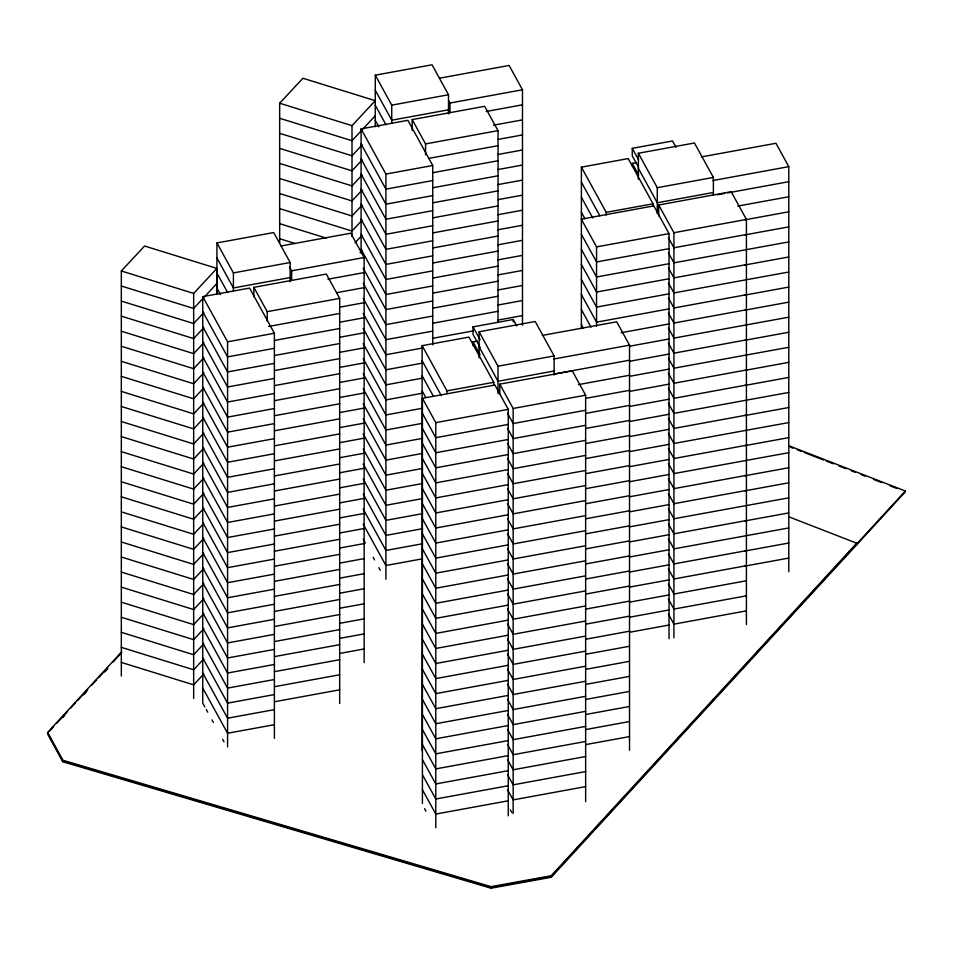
<?xml version="1.0" encoding="UTF-8"?>
<svg xmlns="http://www.w3.org/2000/svg" width="953" height="953" viewBox="0 0 953 953"><rect width="100%" height="100%" fill="white"/><g stroke="black" fill="none" stroke-linecap="round" stroke-linejoin="round"><path stroke-width="1.43" d="M788.989 445.79L905.35 491.009L905.35 491.796L551.227 877.272L491.045 888.208L62.803 761.769L47.65 733.977L47.65 732.416L121.698 651.792M49.651 731.011L53.654 726.651M56.656 723.387L67.663 711.403M70.665 708.139L75.668 702.683M77.669 700.503L87.676 689.615M91.679 685.255L96.682 679.811M98.683 677.631L107.689 667.827M112.692 662.371L121.698 652.567M62.66 717.633L64.661 715.453M83.673 694.749L86.675 691.485M104.687 671.865L107.689 668.601M788.81 516.812L856.687 543.198L551.227 875.724L491.045 886.659L62.803 760.208L47.65 732.416M905.35 491.009L551.227 876.498L491.045 887.434L62.803 760.994L47.65 733.191M121.329 676.094L121.329 270.986L144.57 246.005L216.903 268.436L216.903 294.441M279.67 242.824L279.67 103.222L302.911 78.253L375.244 100.684L352.002 125.665L352.002 236.523M193.662 698.525L193.662 293.417L216.903 268.436M216.903 283.494L193.662 308.474L121.329 286.031M375.244 115.742L352.002 140.722L279.67 118.279M203.775 312.667L193.662 323.532L121.329 301.088M362.116 144.916L352.002 155.768L279.67 133.337M203.775 327.725L193.662 338.577L121.329 316.146M362.116 159.961L352.002 170.825L279.67 148.394M203.775 342.77L193.662 353.634L121.329 331.203M362.116 175.018L352.002 185.883L279.67 163.451M203.775 357.828L193.662 368.692L121.329 346.249M362.116 190.076L352.002 200.94L279.67 178.497M203.775 372.885L193.662 383.749L121.329 361.306M362.116 205.133L352.002 215.986L279.67 193.554M203.775 387.942L193.662 398.795L121.329 376.364M362.116 220.191L352.002 231.043L279.67 208.612M203.775 403L193.662 413.852L121.329 391.421M355.04 242.848L362.116 235.236M203.775 418.045L193.662 428.91L121.329 406.478M360.091 252.462L362.116 250.294M203.775 433.103L193.662 443.967L121.329 421.524M203.775 448.16L193.662 459.024L121.329 436.581M203.775 463.218L193.662 474.07L121.329 451.639M203.775 478.263L193.662 489.127L121.329 466.696M203.775 493.32L193.662 504.185L121.329 481.753M203.775 508.378L193.662 519.242L121.329 496.799M203.775 523.435L193.662 534.288L121.329 511.856M203.775 538.493L193.662 549.345L121.329 526.914M203.775 553.538L193.662 564.402L121.329 541.971M203.775 568.596L193.662 579.46L121.329 557.017M203.775 583.653L193.662 594.517L121.329 572.074M203.775 598.71L193.662 609.563L121.329 587.131M203.775 613.756L193.662 624.62L121.329 602.189M203.775 628.813L193.662 639.677L121.329 617.246M203.775 643.871L193.662 654.735L121.329 632.292M203.775 658.928L193.662 669.78L121.329 647.349M203.775 673.985L193.662 684.838L121.329 662.406M375.244 126.689L375.279 75.18L432.043 64.792L448.506 94.752L448.506 113.907M439.536 78.194L509.116 65.447L522.482 89.773L522.482 325.176M375.279 75.18L391.743 105.14L448.506 94.752M448.589 100.482L449.995 103.043L522.482 89.773M448.506 109.809L391.743 120.197L375.279 90.237M361.092 253.427L361.092 128.881L407.896 120.316L432.733 165.5L432.733 344.795M412.184 130.537L412.184 119.59L484.66 106.307L498.026 130.644L498.026 322.245M486.244 111.465L522.482 104.83M493.487 125.188L522.482 119.887M412.184 119.59L425.55 143.915L498.026 130.644M497.835 139.448L522.482 134.945M428.445 158.436L498.026 145.69M361.092 128.881L385.917 174.077L432.733 165.5M497.835 154.505L522.482 149.99M432.793 172.696L498.026 160.747M432.733 180.558L385.917 189.135L361.092 143.939M497.835 169.563L522.482 165.048M638.641 167.442L632.28 155.863L632.28 148.334L672.508 140.973L676.046 147.405M432.793 187.753L498.026 175.805M638.355 179.259L638.355 153.254L694.463 142.986L713.38 177.425L713.38 195.21M581.39 328.654L581.39 167.156L628.194 158.579L653.031 203.775L653.031 206.503M432.733 195.615L385.917 204.18L361.092 158.996M497.835 184.62L522.482 180.105M632.28 165.905L632.28 163.392L636.592 162.606M432.793 202.81L498.026 190.862M216.939 293.572L216.939 242.932L273.702 232.544L290.165 262.504L290.165 281.671M701.515 156.9L775.945 143.272L788.786 166.644L788.786 571.752M432.733 210.673L385.917 219.238L361.092 174.054M497.835 199.677L522.482 195.162M432.793 217.856L498.026 205.908M281.195 245.945L350.775 233.199L364.141 257.524L364.141 662.645M432.733 225.718L385.917 234.295L361.092 189.099M497.835 214.723L522.482 210.208M638.355 153.254L657.272 187.693L713.38 177.425M712.892 180.534L788.786 166.644M432.793 232.913L498.026 220.965M216.939 242.932L233.402 272.903L290.165 262.504M432.733 240.775L385.917 249.352L361.092 204.156M497.835 229.78L522.482 225.265M713.38 192.482L657.272 202.751L638.355 168.312M581.39 167.156L606.215 212.34L653.031 203.775M289.545 266.959L291.654 270.807L364.141 257.524M658.69 215.938L658.69 204.99L731.177 191.72L746.413 219.44L746.413 624.549M717.275 194.793L724.566 193.459M727.484 192.923L788.786 181.689M432.793 247.971L498.026 236.022M290.165 277.561L233.402 287.949L216.939 257.989M204.871 706.995L202.751 703.123L202.751 296.633L249.567 288.068L274.393 333.252L274.393 738.372M253.843 296.919L253.843 287.341L326.319 274.071L339.685 298.396L339.685 703.505M432.733 255.833L385.917 264.41L361.092 219.214M497.835 244.838L522.482 240.323M327.903 279.217L364.141 272.582M737.705 206.098L788.786 196.747M432.793 263.028L498.026 251.08M432.733 270.89L385.917 279.455L361.092 234.271M497.835 259.895L522.482 255.38M336.6 292.678L364.141 287.639M669.03 233.616L653.806 205.884L581.318 219.154L596.554 246.887L669.03 233.616L669.03 638.724M658.69 204.99L673.926 232.711L746.413 219.44M744.996 219.821L788.786 211.804M432.793 278.073L498.026 266.137M253.843 287.341L267.209 311.667L339.685 298.396M432.733 285.936L385.917 294.513L361.092 249.329M497.835 274.94L522.482 270.438M339.494 307.211L364.141 302.697M669.03 248.662L596.554 261.944L581.318 234.212M746.413 234.498L673.926 247.768L668.387 237.69M744.996 234.879L788.786 226.862M432.793 293.131L498.026 281.183M268.651 326.45L339.685 313.454M432.733 300.993L385.917 309.57L363.212 268.246M497.835 289.998L522.482 285.483M202.751 296.633L227.576 341.829L274.393 333.252M339.494 322.257L364.141 317.742M669.03 263.719L596.554 276.989L581.318 249.269M788.786 241.919L673.926 262.825L668.387 252.748M432.793 308.188L498.026 296.24M274.452 340.447L339.685 328.499M432.733 316.051L385.917 324.628L363.212 283.303M497.835 305.055L522.482 300.54M274.393 348.31L227.576 356.887L202.751 311.691M339.494 337.314L364.141 332.8M669.03 278.776L596.554 292.047L581.318 264.326M746.413 264.6L673.926 277.883L668.387 267.793M744.996 264.982L788.786 256.965M432.793 323.246L498.026 311.297M274.452 355.505L339.685 343.556M432.733 331.108L385.917 339.673L363.212 298.36M497.835 320.113L522.482 315.598M274.393 363.367L227.576 371.944L202.751 326.748M480.098 347.249L473.022 334.384L473.022 326.855L513.25 319.493L516.788 325.926M339.494 352.372L364.141 347.857M669.03 293.834L596.554 307.104L581.318 279.372M788.786 272.022L673.926 292.928L668.387 282.85M432.793 338.303L473.379 330.87M479.097 357.78L479.097 331.775L535.205 321.495L554.134 355.945L554.134 375.101M274.452 370.562L339.685 358.614M422.131 750.785L422.131 345.665L468.947 337.1L493.773 382.284L493.773 385.024M422.489 348.036L385.917 354.73L363.212 313.418M473.022 345.677L473.022 341.913L477.334 341.126M274.393 378.424L227.576 386.989L202.751 341.805M339.494 367.429L364.141 362.914M669.03 308.879L596.554 322.162L581.318 294.429M746.413 294.715L673.926 307.986L668.387 297.908M744.996 295.096L788.786 287.079M542.257 335.42L616.698 321.792L629.528 345.153L629.528 750.273M274.452 385.608L339.685 373.671M422.489 363.093L385.917 369.788L363.212 328.475M274.393 393.47L227.576 402.047L202.751 356.863M339.494 382.475L364.141 377.972M621.189 332.704L669.03 323.937M746.413 309.773L673.926 323.043L668.387 312.965M744.996 310.154L788.786 302.137M274.452 400.665L339.685 388.717M422.489 378.15L385.917 384.845L363.212 343.521M479.097 331.775L498.014 366.214L554.134 355.945M274.393 408.527L227.576 417.104L202.751 371.908M339.494 397.532L364.141 393.017M553.633 359.055L629.528 345.153M629.897 346.165L669.03 338.994M788.786 317.182L673.926 338.101L668.387 328.011M274.452 415.722L339.685 403.774M422.489 393.196L385.917 399.903L363.212 358.578M554.134 370.991L498.014 381.271L479.097 346.832M422.131 345.665L446.957 390.861L493.773 382.284M274.393 423.585L227.576 432.162L202.751 386.966M339.494 412.589L364.141 408.075M553.633 374.112L629.528 360.21M422.417 803.427L422.417 398.318L494.893 385.036L508.259 409.361L508.259 815.839M499.789 393.72L499.789 384.142L572.276 370.872L585.642 395.197L585.642 801.676M629.897 361.223L669.03 354.051M746.413 339.876L673.926 353.158L668.387 343.068M744.996 340.257L788.786 332.24M274.452 430.78L339.685 418.832M422.489 408.253L385.917 414.948L363.212 373.636M274.393 438.642L227.576 447.207L202.751 402.023M339.494 427.647L364.141 423.132M578.447 384.619L629.528 375.268M629.897 376.268L669.03 369.109M788.786 347.297L673.926 368.203L668.387 358.125M274.452 445.837L339.685 433.889M422.489 423.311L385.917 430.006L363.212 388.693M422.417 398.318L435.783 422.644L508.259 409.361M499.789 384.142L513.155 408.468L585.642 395.197M274.393 453.699L227.576 462.265L202.751 417.08M339.494 442.704L364.141 438.189M585.75 398.342L629.528 390.325M629.897 391.326L669.03 384.154M746.413 369.99L673.926 383.261L668.387 373.183M744.996 370.372L788.786 362.354M274.452 460.883L339.685 448.946M422.489 438.368L385.917 445.063L363.212 403.738M508.259 424.419L435.783 437.689L422.417 413.364M585.642 410.255L513.155 423.525L507.532 413.28M274.393 468.745L227.576 477.322L202.751 432.126M339.494 457.75L364.141 453.247M585.75 413.399L629.528 405.382M629.897 406.383L669.03 399.212M746.413 385.048L673.926 398.318L668.387 388.24M744.996 385.429L788.786 377.412M274.452 475.94L339.685 463.992M422.489 453.414L385.917 460.12L363.212 418.796M508.259 439.476L435.783 452.746L422.417 428.421M585.642 425.3L513.155 438.583L507.532 428.338M274.393 483.802L227.576 492.379L202.751 447.183M339.494 472.807L364.141 468.292M585.75 428.445L629.528 420.428M629.897 421.44L669.03 414.269M788.786 392.457L673.926 413.376L668.387 403.286M274.452 490.998L339.685 479.049M422.489 468.471L385.917 475.166L363.212 433.853M508.259 454.533L435.783 467.804L422.417 443.479M585.642 440.357L513.155 453.64L507.532 443.395M274.393 498.86L227.576 507.437L202.751 462.241M339.494 487.865L364.141 483.35M585.75 443.502L629.528 435.485M629.897 436.486L669.03 429.326M746.413 415.151L673.926 428.421L668.387 418.343M744.996 415.532L788.786 407.515M274.452 506.055L339.685 494.107M422.489 483.528L385.917 490.223L363.212 448.911M508.259 469.591L435.783 482.861L422.417 458.536M585.642 455.415L513.155 468.685L507.532 458.441M274.393 513.917L227.576 522.482L202.751 477.298M339.494 502.922L364.141 498.407M585.75 458.56L629.528 450.543M629.897 451.543L669.03 444.372M788.786 422.572L673.926 443.479L668.387 433.401M274.452 521.112L339.685 509.164M422.489 498.586L385.917 505.281L363.212 463.968M508.259 484.636L435.783 497.919L422.417 473.581M585.642 470.472L513.155 483.743L507.532 473.498M274.393 528.975L227.576 537.54L202.751 492.356M339.494 517.967L364.141 513.464M585.75 473.617L629.528 465.6M629.897 466.601L669.03 459.429M746.413 445.265L673.926 458.536L668.387 448.458M744.996 445.647L788.786 437.63M274.452 536.158L339.685 524.21M422.489 513.643L385.917 520.338L363.212 479.014M508.259 499.694L435.783 512.964L422.417 488.639M585.642 485.53L513.155 498.8L507.532 488.555M274.393 544.02L227.576 552.597L202.751 507.401M339.494 533.025L364.141 528.51M585.75 488.663L629.528 480.646M629.897 481.658L669.03 474.487M788.786 452.687L673.926 473.593L668.387 463.503M274.452 551.215L339.685 539.267M422.489 528.689L385.917 535.395L363.212 494.071M508.259 514.751L435.783 528.022L422.417 503.696M585.642 500.575L513.155 513.858L507.532 503.613M274.393 559.077L227.576 567.654L202.751 522.458M339.494 548.082L364.141 543.567M585.75 503.72L629.528 495.703M629.897 496.716L669.03 489.544M746.413 475.368L673.926 488.651L668.387 478.561M744.996 475.75L788.786 467.732M274.452 566.273L339.685 554.324M422.489 543.746L385.917 550.441L363.212 509.128M508.259 529.808L435.783 543.079L422.417 518.754M585.642 515.633L513.155 528.903L507.532 518.67M274.393 574.135L227.576 582.712L202.751 537.516M339.494 563.14L364.141 558.625M585.75 518.777L629.528 510.76M629.897 511.761L669.03 504.602M746.413 490.426L673.926 503.696L668.387 493.618M744.996 490.807L788.786 482.79M274.452 581.33L339.685 569.382M422.489 558.803L385.917 565.498L363.212 524.186M508.259 544.854L435.783 558.136L422.417 533.811M585.642 530.69L513.155 543.96L507.532 533.716M274.393 589.192L227.576 597.757L202.751 552.573M339.494 578.197L364.141 573.682M585.75 533.835L629.528 525.818M629.897 526.818L669.03 519.647M788.786 497.847L673.926 518.754L668.387 508.676M274.452 596.375L339.685 584.439M508.259 559.911L435.783 573.182L422.417 548.857M585.642 545.747L513.155 559.018L507.532 548.773M274.393 604.238L227.576 612.815L202.751 567.619M339.494 593.242L364.141 588.74M585.75 548.892L629.528 540.875M629.897 541.876L669.03 534.704M746.413 520.541L673.926 533.811L668.387 523.733M744.996 520.922L788.786 512.905M274.452 611.433L339.685 599.485M508.259 574.969L435.783 588.239L422.417 563.914M585.642 560.805L513.155 574.075L507.532 563.831M274.393 619.295L227.576 627.872L202.751 582.676M339.494 608.3L364.141 603.785M585.75 563.938L629.528 555.921M629.897 556.933L669.03 549.762M788.786 527.95L673.926 548.868L668.387 538.779M274.452 626.49L339.685 614.542M508.259 590.026L435.783 603.297L422.417 578.971M585.642 575.85L513.155 589.133L507.532 578.888M274.393 634.353L227.576 642.93L202.751 597.734M339.494 623.357L364.141 618.842M585.75 578.995L629.528 570.978M629.897 571.979L669.03 564.819M746.413 550.643L673.926 563.926L668.387 553.836M744.996 551.025L788.786 543.007M274.452 641.548L339.685 629.599M508.259 605.084L435.783 618.354L422.417 594.029M585.642 590.908L513.155 604.178L507.532 593.933M274.393 649.41L227.576 657.975L202.751 612.791M339.494 638.415L364.141 633.9M585.75 594.053L629.528 586.035M629.897 587.036L669.03 579.877M746.413 565.701L673.926 578.971L668.387 568.893M744.996 566.082L788.786 558.065M274.452 656.605L339.685 644.657M508.259 620.129L435.783 633.411L422.417 609.074M585.642 605.965L513.155 619.236L507.532 608.991M274.393 664.467L227.576 673.032L202.751 627.848M339.494 653.472L364.141 648.957M585.75 609.11L629.528 601.093M629.897 602.093L669.03 594.922M746.413 580.758L673.926 594.029L668.387 583.951M274.452 671.651L339.685 659.702M508.259 635.186L435.783 648.457L422.417 624.132M585.642 621.022L513.155 634.293L507.532 624.048M274.393 679.513L227.576 688.09L202.751 642.894M585.75 624.167L629.528 616.138M629.897 617.151L669.03 609.98M746.413 595.816L673.926 609.086L668.387 598.996M274.452 686.708L339.685 674.76M508.259 650.244L435.783 663.514L422.417 639.189M585.642 636.068L513.155 649.35L507.532 639.106M274.393 694.57L227.576 703.147L202.751 657.951M585.75 639.213L629.528 631.196M629.897 632.208L669.03 625.037M746.413 610.861L673.926 624.144L668.387 614.054M274.452 701.765L339.685 689.817M508.259 665.301L435.783 678.572L422.417 654.246M585.642 651.125L513.155 664.396L507.532 654.163M274.393 709.628L227.576 718.205L202.751 673.009M585.75 654.27L629.528 646.253M508.259 680.347L435.783 693.629L422.417 669.304M585.642 666.183L513.155 679.453L507.532 669.209M274.393 724.685L227.576 733.25L202.751 688.066M585.75 669.328L629.528 661.311M508.259 695.404L435.783 708.687L422.417 684.349M585.642 681.24L513.155 694.511L507.532 684.266M585.75 684.385L629.528 676.368M508.259 710.461L435.783 723.732L422.417 699.407M585.642 696.298L513.155 709.568L507.532 699.323M585.75 699.431L629.528 691.413M508.259 725.519L435.783 738.789L422.417 714.464M585.642 711.343L513.155 724.625L507.532 714.381M585.75 714.488L629.528 706.471M508.259 740.576L435.783 753.847L422.417 729.521M585.642 726.4L513.155 739.671L507.532 729.438M585.75 729.545L629.528 721.528M508.259 755.622L435.783 768.904L422.417 744.567M585.642 741.458L513.155 754.728L507.532 744.484M585.75 744.603L629.528 736.586M508.259 770.679L435.783 783.95L422.417 759.624M585.642 756.515L513.155 769.786L507.532 759.541M508.259 785.737L435.783 799.007L422.417 774.682M585.642 771.561L513.155 784.843L507.532 774.598M508.259 800.794L435.783 814.065L422.417 789.739M585.642 786.618L513.155 799.889L507.532 789.656M279.67 103.222L352.002 125.665M279.67 223.669L326.474 238.179M279.67 238.715L295.263 243.563M121.329 270.986L193.662 293.417M790.371 447.112L793.134 448.184M797.292 449.792L801.449 451.412M804.225 452.484L823.618 460.025M826.382 461.109L833.315 463.801M838.854 465.946L845.776 468.638M851.327 470.794L855.484 472.414M861.024 474.558L865.181 476.178M873.484 479.407L881.799 482.635M890.114 485.875L897.035 488.567M632.28 148.334L638.641 159.913M632.28 163.392L638.641 174.971M581.39 182.214L599.83 215.783M581.39 197.259L592.73 217.927M581.39 212.316L584.928 218.773M581.318 309.487L591.015 327.129M581.318 324.544L583.391 328.32M375.279 105.295L386.025 124.831M375.279 120.352L378.865 126.856M473.022 326.855L480.098 339.721M473.022 341.913L480.098 354.778M422.131 360.722L441.287 395.59M422.131 375.78L433.484 396.436M422.131 390.837L425.681 397.294M216.939 273.046L227.684 292.583M363.212 539.243L365.344 543.115M373.147 557.314L374.565 559.899M378.817 567.643L380.235 570.228M510.343 809.824L511.749 812.385M216.939 288.104L220.524 294.62M424.526 808.632L425.931 811.194M206.289 709.568L207.718 712.153M211.971 719.908L213.389 722.481M222.609 739.266L224.026 741.851M856.687 543.198L856.687 544.759M673.926 232.711L673.926 637.831M657.272 187.693L657.272 213.698M606.215 212.34L606.215 215.08M596.554 246.887L596.554 326.26M551.227 875.724L551.227 877.272M513.25 319.493L513.25 321.995M513.155 408.468L513.155 813.576M498.014 366.214L498.014 393.589M491.045 886.659L491.045 888.208M449.995 103.043L449.995 112.633M446.957 390.861L446.957 393.601M435.783 422.644L435.783 827.752M425.55 143.915L425.55 154.862M391.743 105.14L391.743 122.937M385.917 174.077L385.917 579.186M291.654 270.807L291.654 280.385M267.209 311.667L267.209 321.244M233.402 272.903L233.402 290.689M227.576 341.829L227.576 746.938M62.803 760.208L62.803 761.769"/></g></svg>
